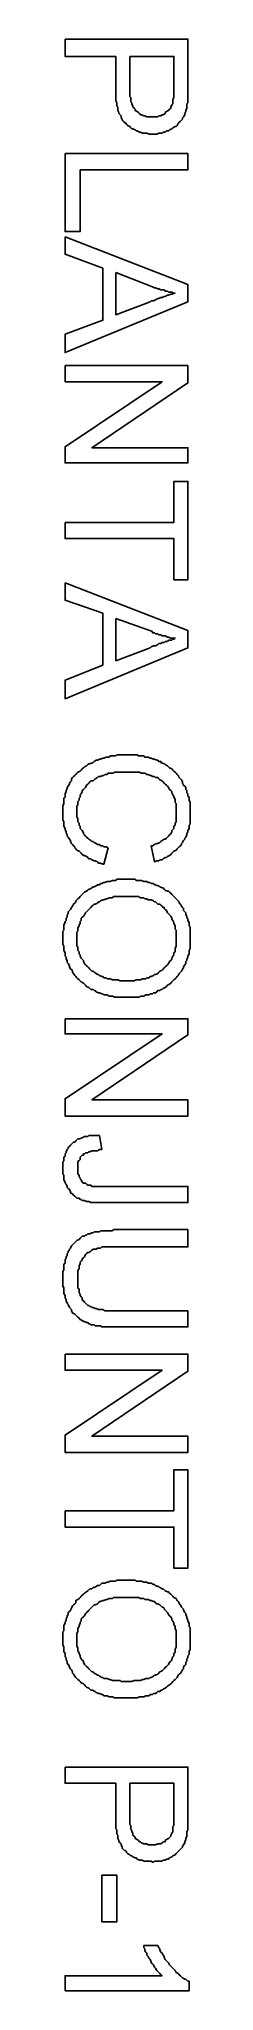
# Model space of a CAD drawing. Extents: x 179.6 to 184.6, y 110.3 to 186.7.
import ezdxf

# ---------------------------------------------------------------- set-up
doc = ezdxf.new("R2010")
doc.units = 0
doc.header["$MEASUREMENT"] = 0
doc.layers.add('C00-00-00-BLACK', color=7, linetype='Continuous')

msp = doc.modelspace()

# ---------------------------------------------------------------- linework, layer by layer
at = {"layer": 'C00-00-00-BLACK'}
for points in [[(179.691, 186.732), (184.517, 186.732), (184.517, 184.869), (184.517, 184.785), (184.517, 184.743), (184.517, 184.658), (184.517, 184.573), (184.517, 184.489), (184.517, 184.446), (184.517, 184.362), (184.517, 184.319), (184.517, 184.234), (184.475, 184.193), (184.475, 184.15), (184.475, 184.15), (184.475, 184.066), (184.475, 184.023), (184.433, 183.938), (184.433, 183.896), (184.39, 183.811), (184.39, 183.77), (184.347, 183.684), (184.306, 183.642), (184.306, 183.6), (184.263, 183.557), (184.22, 183.515), (184.178, 183.472), (184.136, 183.431), (184.094, 183.345), (184.051, 183.304), (184.01, 183.304), (183.924, 183.261), (183.881, 183.218), (183.797, 183.176), (183.797, 183.176), (183.755, 183.134), (183.671, 183.134), (183.628, 183.092), (183.544, 183.092), (183.501, 183.049), (183.417, 183.049), (183.374, 183.049), (183.289, 183.008), (183.205, 183.008), (183.162, 183.008), (183.119, 183.008), (183.078, 183.008), (182.993, 183.008), (182.908, 183.049), (182.866, 183.049), (182.782, 183.049), (182.739, 183.049), (182.655, 183.092), (182.612, 183.092), (182.527, 183.134), (182.485, 183.134), (182.443, 183.176), (182.359, 183.218), (182.316, 183.218), (182.273, 183.261), (182.231, 183.304), (182.146, 183.345), (182.104, 183.388), (182.104, 183.431), (182.061, 183.431), (182.02, 183.472), (181.977, 183.515), (181.934, 183.557), (181.934, 183.6), (181.893, 183.642), (181.893, 183.727), (181.85, 183.77), (181.807, 183.811), (181.807, 183.854), (181.765, 183.938), (181.765, 183.981), (181.765, 184.066), (181.723, 184.107), (181.723, 184.193), (181.723, 184.234), (181.681, 184.319), (181.681, 184.404), (181.681, 184.489), (181.681, 184.53), (181.681, 184.616), (181.681, 184.7), (181.681, 184.785), (181.681, 184.828), (181.681, 186.054), (179.691, 186.054), (179.691, 186.732)], [(182.231, 186.054), (182.231, 184.828), (182.231, 184.743), (182.231, 184.658), (182.231, 184.573), (182.231, 184.489), (182.273, 184.446), (182.273, 184.362), (182.273, 184.277), (182.316, 184.234), (182.316, 184.193), (182.359, 184.107), (182.359, 184.066), (182.4, 184.023), (182.443, 183.981), (182.443, 183.938), (182.443, 183.938), (182.527, 183.896), (182.57, 183.854), (182.612, 183.811), (182.655, 183.77), (182.696, 183.77), (182.782, 183.727), (182.823, 183.727), (182.908, 183.684), (182.951, 183.684), (183.035, 183.684), (183.119, 183.684), (183.119, 183.684), (183.205, 183.684), (183.247, 183.684), (183.332, 183.684), (183.374, 183.727), (183.458, 183.727), (183.501, 183.77), (183.544, 183.77), (183.628, 183.811), (183.628, 183.854), (183.671, 183.896), (183.755, 183.938), (183.797, 183.981), (183.84, 184.023), (183.84, 184.066), (183.881, 184.15), (183.924, 184.193), (183.924, 184.234), (183.924, 184.277), (183.924, 184.319), (183.924, 184.362), (183.967, 184.446), (183.967, 184.489), (183.967, 184.573), (183.967, 184.658), (183.967, 184.743), (183.967, 184.828), (183.967, 186.054), (182.231, 186.054)], [(179.691, 182.246), (184.517, 182.246), (184.517, 181.61), (180.283, 181.61), (180.283, 179.197), (179.691, 179.197), (179.691, 182.246)], [(179.691, 178.985), (184.517, 177.122), (184.517, 176.445), (179.691, 174.456), (179.691, 175.175), (181.172, 175.726), (181.172, 177.757), (179.691, 178.308), (179.691, 178.985)], [(181.681, 177.588), (181.681, 175.937), (183.035, 176.445), (183.078, 176.488), (183.162, 176.488), (183.247, 176.529), (183.332, 176.572), (183.374, 176.572), (183.458, 176.615), (183.501, 176.615), (183.585, 176.658), (183.628, 176.658), (183.713, 176.699), (183.755, 176.699), (183.84, 176.742), (183.881, 176.742), (183.924, 176.742), (183.967, 176.784), (184.01, 176.784), (183.967, 176.784), (183.881, 176.826), (183.84, 176.826), (183.755, 176.826), (183.713, 176.868), (183.628, 176.868), (183.585, 176.911), (183.501, 176.911), (183.458, 176.911), (183.374, 176.954), (183.332, 176.954), (183.247, 176.995), (183.205, 176.995), (183.119, 177.038), (183.119, 177.038), (181.681, 177.588)], [(179.691, 173.947), (184.517, 173.947), (184.517, 173.27), (180.749, 170.731), (184.517, 170.731), (184.517, 170.138), (179.691, 170.138), (179.691, 170.772), (183.501, 173.313), (179.691, 173.313), (179.691, 173.947)], [(179.691, 167.809), (183.967, 167.809), (183.967, 169.417), (184.517, 169.417), (184.517, 165.566), (183.967, 165.566), (183.967, 167.174), (179.691, 167.174), (179.691, 167.809)], [(179.691, 165.439), (184.517, 163.576), (184.517, 162.899), (179.691, 160.909), (179.691, 161.629), (181.172, 162.221), (181.172, 164.254), (179.691, 164.761), (179.691, 165.439)], [(181.681, 164.042), (181.681, 162.391), (183.035, 162.899), (183.078, 162.941), (183.162, 162.983), (183.247, 162.983), (183.332, 163.026), (183.374, 163.067), (183.458, 163.067), (183.501, 163.11), (183.585, 163.11), (183.628, 163.153), (183.713, 163.153), (183.755, 163.196), (183.84, 163.196), (183.881, 163.196), (183.924, 163.237), (183.967, 163.237), (184.01, 163.28), (183.967, 163.28), (183.881, 163.28), (183.84, 163.28), (183.755, 163.322), (183.713, 163.322), (183.628, 163.364), (183.585, 163.364), (183.501, 163.364), (183.458, 163.406), (183.374, 163.406), (183.332, 163.449), (183.247, 163.449), (183.205, 163.492), (183.119, 163.492), (183.119, 163.533), (181.681, 164.042)], [(181.384, 155.067), (181.215, 154.433), (181.172, 154.433), (181.088, 154.474), (181.003, 154.474), (180.961, 154.517), (180.876, 154.559), (180.835, 154.559), (180.749, 154.601), (180.706, 154.643), (180.622, 154.643), (180.58, 154.686), (180.538, 154.729), (180.453, 154.77), (180.41, 154.77), (180.369, 154.813), (180.326, 154.856), (180.283, 154.897), (180.242, 154.94), (180.157, 154.982), (180.114, 155.025), (180.072, 155.067), (180.072, 155.109), (180.03, 155.152), (179.987, 155.195), (179.944, 155.236), (179.903, 155.321), (179.903, 155.363), (179.86, 155.406), (179.818, 155.491), (179.776, 155.532), (179.776, 155.575), (179.733, 155.659), (179.733, 155.702), (179.691, 155.787), (179.691, 155.829), (179.648, 155.914), (179.648, 155.955), (179.648, 156.041), (179.648, 156.083), (179.607, 156.168), (179.607, 156.253), (179.607, 156.294), (179.607, 156.38), (179.607, 156.421), (179.607, 156.507), (179.607, 156.591), (179.607, 156.676), (179.607, 156.717), (179.648, 156.803), (179.648, 156.887), (179.648, 156.93), (179.648, 157.014), (179.691, 157.056), (179.691, 157.142), (179.691, 157.183), (179.733, 157.269), (179.733, 157.311), (179.776, 157.395), (179.776, 157.438), (179.818, 157.479), (179.86, 157.565), (179.86, 157.608), (179.903, 157.649), (179.944, 157.692), (179.944, 157.692), (179.944, 157.776), (179.987, 157.818), (180.03, 157.861), (180.072, 157.904), (180.114, 157.945), (180.157, 157.988), (180.199, 158.031), (180.283, 158.072), (180.326, 158.115), (180.369, 158.157), (180.41, 158.2), (180.453, 158.242), (180.538, 158.284), (180.58, 158.327), (180.665, 158.37), (180.706, 158.37), (180.792, 158.411), (180.835, 158.454), (180.835, 158.454), (180.919, 158.496), (180.961, 158.496), (181.045, 158.538), (181.088, 158.538), (181.172, 158.581), (181.215, 158.581), (181.3, 158.623), (181.342, 158.623), (181.427, 158.623), (181.468, 158.666), (181.554, 158.666), (181.597, 158.666), (181.681, 158.666), (181.723, 158.707), (181.807, 158.707), (181.893, 158.707), (181.934, 158.707), (182.02, 158.707), (182.061, 158.707), (182.146, 158.707), (182.231, 158.707), (182.316, 158.707), (182.359, 158.707), (182.443, 158.707), (182.527, 158.707), (182.57, 158.666), (182.655, 158.666), (182.696, 158.666), (182.782, 158.666), (182.823, 158.623), (182.908, 158.623), (182.951, 158.623), (183.035, 158.581), (183.078, 158.581), (183.162, 158.538), (183.205, 158.538), (183.289, 158.496), (183.332, 158.496), (183.374, 158.454), (183.458, 158.454), (183.458, 158.411), (183.544, 158.37), (183.585, 158.37), (183.628, 158.327), (183.713, 158.284), (183.755, 158.242), (183.797, 158.2), (183.881, 158.157), (183.924, 158.115), (183.967, 158.072), (184.01, 158.031), (184.051, 157.988), (184.094, 157.945), (184.136, 157.904), (184.178, 157.818), (184.22, 157.776), (184.263, 157.734), (184.306, 157.649), (184.306, 157.608), (184.306, 157.608), (184.347, 157.522), (184.39, 157.479), (184.433, 157.438), (184.433, 157.353), (184.475, 157.311), (184.475, 157.226), (184.517, 157.183), (184.517, 157.099), (184.559, 157.056), (184.559, 156.972), (184.559, 156.93), (184.602, 156.846), (184.602, 156.803), (184.602, 156.717), (184.602, 156.676), (184.602, 156.591), (184.602, 156.507), (184.602, 156.464), (184.602, 156.421), (184.602, 156.337), (184.602, 156.294), (184.602, 156.21), (184.602, 156.125), (184.602, 156.083), (184.602, 155.998), (184.559, 155.955), (184.559, 155.871), (184.559, 155.829), (184.517, 155.744), (184.517, 155.702), (184.475, 155.618), (184.475, 155.575), (184.433, 155.491), (184.39, 155.448), (184.39, 155.406), (184.347, 155.363), (184.306, 155.279), (184.263, 155.236), (184.263, 155.195), (184.22, 155.152), (184.178, 155.109), (184.136, 155.067), (184.094, 155.025), (184.051, 154.982), (183.967, 154.94), (183.924, 154.897), (183.881, 154.856), (183.84, 154.813), (183.797, 154.77), (183.713, 154.729), (183.671, 154.686), (183.628, 154.686), (183.544, 154.643), (183.501, 154.601), (183.417, 154.601), (183.374, 154.559), (183.289, 154.559), (183.205, 154.517), (183.205, 154.517), (183.078, 155.152), (183.119, 155.152), (183.205, 155.195), (183.289, 155.236), (183.332, 155.236), (183.417, 155.279), (183.458, 155.321), (183.501, 155.363), (183.585, 155.406), (183.628, 155.406), (183.671, 155.448), (183.713, 155.491), (183.755, 155.532), (183.797, 155.575), (183.84, 155.618), (183.84, 155.618), (183.881, 155.702), (183.881, 155.744), (183.924, 155.787), (183.967, 155.829), (183.967, 155.914), (184.01, 155.955), (184.01, 156.041), (184.051, 156.083), (184.051, 156.168), (184.051, 156.21), (184.051, 156.294), (184.051, 156.38), (184.051, 156.421), (184.051, 156.507), (184.051, 156.591), (184.051, 156.676), (184.051, 156.717), (184.051, 156.803), (184.01, 156.846), (184.01, 156.93), (184.01, 156.972), (183.967, 157.056), (183.967, 157.099), (183.924, 157.142), (183.881, 157.226), (183.881, 157.269), (183.84, 157.311), (183.797, 157.353), (183.755, 157.438), (183.713, 157.479), (183.671, 157.522), (183.628, 157.565), (183.585, 157.608), (183.544, 157.649), (183.501, 157.692), (183.417, 157.734), (183.374, 157.776), (183.332, 157.818), (183.247, 157.818), (183.205, 157.861), (183.119, 157.861), (183.078, 157.904), (183.035, 157.904), (182.951, 157.945), (182.908, 157.945), (182.823, 157.988), (182.782, 157.988), (182.696, 157.988), (182.612, 158.031), (182.57, 158.031), (182.485, 158.031), (182.443, 158.031), (182.359, 158.031), (182.316, 158.031), (182.231, 158.031), (182.146, 158.031), (182.146, 158.031), (182.061, 158.031), (182.02, 158.031), (181.934, 158.031), (181.85, 158.031), (181.807, 158.031), (181.723, 158.031), (181.638, 158.031), (181.597, 157.988), (181.511, 157.988), (181.468, 157.988), (181.384, 157.988), (181.342, 157.945), (181.258, 157.945), (181.215, 157.904), (181.172, 157.904), (181.088, 157.861), (181.088, 157.861), (181.003, 157.861), (180.961, 157.818), (180.876, 157.776), (180.835, 157.734), (180.792, 157.692), (180.706, 157.692), (180.665, 157.649), (180.622, 157.608), (180.58, 157.565), (180.538, 157.522), (180.496, 157.438), (180.453, 157.395), (180.41, 157.353), (180.369, 157.311), (180.369, 157.269), (180.326, 157.183), (180.283, 157.142), (180.283, 157.056), (180.242, 157.014), (180.242, 156.93), (180.199, 156.887), (180.199, 156.803), (180.199, 156.76), (180.157, 156.676), (180.157, 156.633), (180.157, 156.549), (180.157, 156.507), (180.157, 156.507), (180.157, 156.421), (180.157, 156.337), (180.157, 156.294), (180.199, 156.21), (180.199, 156.168), (180.199, 156.083), (180.242, 156.041), (180.242, 155.955), (180.283, 155.914), (180.283, 155.829), (180.326, 155.787), (180.369, 155.744), (180.41, 155.659), (180.41, 155.618), (180.453, 155.575), (180.496, 155.532), (180.538, 155.491), (180.58, 155.448), (180.622, 155.406), (180.706, 155.363), (180.749, 155.321), (180.792, 155.321), (180.835, 155.279), (180.919, 155.236), (180.961, 155.195), (181.045, 155.195), (181.088, 155.152), (181.172, 155.152), (181.215, 155.109), (181.3, 155.109), (181.384, 155.067), (181.384, 155.067), (181.384, 155.067)], [(182.061, 153.839), (182.146, 153.839), (182.189, 153.839), (182.273, 153.839), (182.359, 153.839), (182.443, 153.839), (182.485, 153.797), (182.57, 153.797), (182.655, 153.797), (182.696, 153.797), (182.782, 153.755), (182.823, 153.755), (182.908, 153.755), (182.951, 153.712), (183.035, 153.712), (183.078, 153.671), (183.162, 153.671), (183.205, 153.628), (183.247, 153.628), (183.332, 153.585), (183.374, 153.585), (183.417, 153.542), (183.501, 153.501), (183.544, 153.501), (183.585, 153.458), (183.628, 153.416), (183.713, 153.374), (183.755, 153.374), (183.797, 153.332), (183.84, 153.289), (183.881, 153.246), (183.924, 153.205), (183.924, 153.205), (183.967, 153.162), (184.051, 153.078), (184.094, 153.035), (184.136, 152.993), (184.178, 152.95), (184.178, 152.908), (184.22, 152.866), (184.263, 152.78), (184.306, 152.739), (184.347, 152.696), (184.347, 152.612), (184.39, 152.569), (184.433, 152.527), (184.433, 152.443), (184.475, 152.4), (184.475, 152.357), (184.517, 152.273), (184.517, 152.231), (184.559, 152.146), (184.559, 152.104), (184.559, 152.02), (184.602, 151.977), (184.602, 151.892), (184.602, 151.85), (184.602, 151.765), (184.602, 151.681), (184.602, 151.638), (184.602, 151.554), (184.602, 151.511), (184.602, 151.468), (184.602, 151.384), (184.602, 151.299), (184.602, 151.258), (184.602, 151.172), (184.602, 151.129), (184.559, 151.045), (184.559, 150.961), (184.559, 150.919), (184.517, 150.833), (184.517, 150.792), (184.475, 150.706), (184.475, 150.664), (184.433, 150.622), (184.433, 150.537), (184.39, 150.496), (184.347, 150.41), (184.347, 150.367), (184.306, 150.326), (184.306, 150.326), (184.263, 150.241), (184.22, 150.199), (184.178, 150.157), (184.136, 150.071), (184.094, 150.03), (184.051, 149.987), (184.01, 149.944), (183.967, 149.903), (183.924, 149.86), (183.881, 149.818), (183.84, 149.775), (183.797, 149.733), (183.713, 149.691), (183.671, 149.648), (183.628, 149.605), (183.544, 149.564), (183.501, 149.521), (183.458, 149.521), (183.417, 149.479), (183.332, 149.479), (183.289, 149.437), (183.247, 149.394), (183.162, 149.394), (183.119, 149.352), (183.035, 149.352), (182.993, 149.309), (182.908, 149.309), (182.866, 149.309), (182.782, 149.268), (182.739, 149.268), (182.655, 149.268), (182.612, 149.225), (182.527, 149.225), (182.485, 149.225), (182.4, 149.225), (182.316, 149.225), (182.273, 149.225), (182.189, 149.225), (182.104, 149.225), (182.104, 149.225), (182.02, 149.225), (181.977, 149.225), (181.893, 149.225), (181.807, 149.225), (181.765, 149.225), (181.681, 149.225), (181.638, 149.225), (181.554, 149.268), (181.468, 149.268), (181.427, 149.268), (181.342, 149.309), (181.3, 149.309), (181.215, 149.309), (181.172, 149.352), (181.131, 149.352), (181.045, 149.394), (181.003, 149.394), (180.919, 149.437), (180.876, 149.479), (180.835, 149.479), (180.792, 149.521), (180.706, 149.521), (180.665, 149.564), (180.622, 149.605), (180.538, 149.648), (180.496, 149.691), (180.453, 149.733), (180.41, 149.775), (180.326, 149.818), (180.283, 149.86), (180.242, 149.903), (180.199, 149.944), (180.157, 149.987), (180.114, 150.03), (180.072, 150.071), (180.03, 150.157), (179.987, 150.199), (179.987, 150.241), (179.944, 150.326), (179.903, 150.326), (179.86, 150.41), (179.86, 150.453), (179.818, 150.537), (179.776, 150.58), (179.776, 150.664), (179.733, 150.706), (179.733, 150.792), (179.691, 150.833), (179.691, 150.876), (179.691, 150.961), (179.648, 151.045), (179.648, 151.088), (179.648, 151.172), (179.648, 151.215), (179.607, 151.299), (179.607, 151.342), (179.607, 151.426), (179.607, 151.468), (179.607, 151.511), (179.607, 151.595), (179.607, 151.681), (179.607, 151.722), (179.607, 151.807), (179.648, 151.85), (179.648, 151.934), (179.648, 151.977), (179.648, 152.061), (179.691, 152.146), (179.691, 152.188), (179.733, 152.231), (179.733, 152.316), (179.776, 152.357), (179.776, 152.443), (179.818, 152.484), (179.818, 152.569), (179.86, 152.612), (179.903, 152.654), (179.944, 152.739), (179.944, 152.739), (179.987, 152.78), (180.03, 152.866), (180.072, 152.908), (180.114, 152.95), (180.114, 152.993), (180.199, 153.078), (180.242, 153.119), (180.283, 153.162), (180.326, 153.205), (180.369, 153.246), (180.41, 153.289), (180.453, 153.332), (180.538, 153.374), (180.58, 153.416), (180.622, 153.458), (180.665, 153.458), (180.749, 153.501), (180.792, 153.542), (180.835, 153.542), (180.919, 153.585), (180.961, 153.628), (181.045, 153.628), (181.088, 153.671), (181.131, 153.671), (181.215, 153.712), (181.258, 153.712), (181.342, 153.755), (181.384, 153.755), (181.468, 153.755), (181.554, 153.797), (181.597, 153.797), (181.681, 153.797), (181.723, 153.839), (181.807, 153.839), (181.85, 153.839), (181.934, 153.839), (181.977, 153.839), (182.061, 153.839), (182.061, 153.839)], [(182.061, 153.162), (181.977, 153.162), (181.893, 153.162), (181.807, 153.162), (181.765, 153.162), (181.681, 153.162), (181.597, 153.162), (181.554, 153.119), (181.468, 153.119), (181.427, 153.119), (181.342, 153.078), (181.3, 153.078), (181.215, 153.035), (181.172, 153.035), (181.088, 152.993), (181.045, 152.95), (181.003, 152.95), (180.961, 152.908), (180.876, 152.866), (180.835, 152.866), (180.792, 152.823), (180.749, 152.78), (180.706, 152.739), (180.665, 152.696), (180.622, 152.654), (180.58, 152.612), (180.538, 152.569), (180.496, 152.527), (180.453, 152.443), (180.41, 152.4), (180.369, 152.357), (180.326, 152.316), (180.326, 152.231), (180.283, 152.188), (180.283, 152.104), (180.242, 152.061), (180.242, 152.02), (180.199, 151.934), (180.199, 151.892), (180.199, 151.807), (180.157, 151.765), (180.157, 151.681), (180.157, 151.595), (180.157, 151.554), (180.157, 151.511), (180.157, 151.468), (180.157, 151.384), (180.157, 151.299), (180.157, 151.258), (180.199, 151.172), (180.199, 151.129), (180.199, 151.045), (180.242, 151.003), (180.242, 150.919), (180.283, 150.876), (180.283, 150.833), (180.326, 150.749), (180.369, 150.706), (180.41, 150.664), (180.41, 150.622), (180.453, 150.537), (180.496, 150.496), (180.538, 150.453), (180.58, 150.41), (180.622, 150.367), (180.665, 150.326), (180.706, 150.283), (180.749, 150.241), (180.792, 150.241), (180.835, 150.199), (180.919, 150.157), (180.961, 150.114), (181.003, 150.114), (181.045, 150.071), (181.131, 150.03), (181.172, 150.03), (181.215, 149.987), (181.3, 149.987), (181.342, 149.944), (181.427, 149.944), (181.468, 149.944), (181.554, 149.903), (181.638, 149.903), (181.681, 149.903), (181.765, 149.903), (181.85, 149.86), (181.893, 149.86), (181.977, 149.86), (182.061, 149.86), (182.104, 149.86), (182.189, 149.86), (182.273, 149.86), (182.316, 149.86), (182.4, 149.86), (182.485, 149.903), (182.527, 149.903), (182.612, 149.903), (182.655, 149.903), (182.739, 149.944), (182.782, 149.944), (182.866, 149.944), (182.908, 149.987), (182.993, 149.987), (183.035, 150.03), (183.078, 150.03), (183.162, 150.071), (183.205, 150.114), (183.247, 150.114), (183.332, 150.157), (183.374, 150.199), (183.417, 150.241), (183.501, 150.283), (183.544, 150.326), (183.585, 150.367), (183.628, 150.41), (183.671, 150.453), (183.713, 150.496), (183.755, 150.537), (183.797, 150.622), (183.84, 150.664), (183.881, 150.706), (183.881, 150.749), (183.924, 150.833), (183.967, 150.876), (183.967, 150.961), (184.01, 151.003), (184.01, 151.088), (184.01, 151.129), (184.051, 151.215), (184.051, 151.258), (184.051, 151.342), (184.051, 151.384), (184.051, 151.468), (184.051, 151.511), (184.051, 151.595), (184.051, 151.638), (184.051, 151.722), (184.051, 151.765), (184.051, 151.85), (184.01, 151.892), (184.01, 151.977), (184.01, 152.02), (183.967, 152.104), (183.967, 152.146), (183.924, 152.231), (183.881, 152.273), (183.881, 152.316), (183.84, 152.4), (183.797, 152.443), (183.755, 152.484), (183.713, 152.527), (183.671, 152.612), (183.628, 152.654), (183.585, 152.696), (183.585, 152.739), (183.544, 152.739), (183.501, 152.78), (183.458, 152.823), (183.417, 152.866), (183.332, 152.866), (183.289, 152.908), (183.247, 152.95), (183.205, 152.95), (183.162, 152.993), (183.078, 153.035), (183.035, 153.035), (182.951, 153.035), (182.908, 153.078), (182.823, 153.078), (182.782, 153.119), (182.696, 153.119), (182.655, 153.119), (182.57, 153.162), (182.485, 153.162), (182.443, 153.162), (182.359, 153.162), (182.273, 153.162), (182.189, 153.162), (182.104, 153.162), (182.061, 153.162), (182.061, 153.162)], [(179.691, 148.379), (184.517, 148.379), (184.517, 147.744), (180.749, 145.204), (184.517, 145.204), (184.517, 144.569), (179.691, 144.569), (179.691, 145.245), (183.501, 147.786), (179.691, 147.786), (179.691, 148.379)], [(181.045, 143.807), (181.131, 143.255), (181.045, 143.255), (180.961, 143.214), (180.876, 143.214), (180.835, 143.214), (180.749, 143.214), (180.665, 143.171), (180.622, 143.171), (180.58, 143.129), (180.496, 143.129), (180.453, 143.087), (180.41, 143.087), (180.41, 143.044), (180.369, 143.044), (180.326, 143.002), (180.283, 142.959), (180.283, 142.875), (180.242, 142.832), (180.199, 142.791), (180.199, 142.706), (180.199, 142.663), (180.199, 142.579), (180.199, 142.536), (180.199, 142.452), (180.199, 142.367), (180.199, 142.325), (180.242, 142.24), (180.242, 142.197), (180.283, 142.156), (180.283, 142.113), (180.326, 142.07), (180.369, 141.986), (180.41, 141.943), (180.496, 141.943), (180.538, 141.901), (180.58, 141.859), (180.622, 141.859), (180.706, 141.859), (180.749, 141.817), (180.792, 141.817), (180.876, 141.817), (180.919, 141.817), (181.003, 141.817), (181.088, 141.817), (181.172, 141.817), (181.215, 141.817), (184.517, 141.817), (184.517, 141.181), (181.215, 141.181), (181.172, 141.181), (181.088, 141.181), (181.003, 141.181), (180.919, 141.181), (180.835, 141.181), (180.792, 141.181), (180.706, 141.181), (180.622, 141.224), (180.58, 141.224), (180.538, 141.224), (180.453, 141.267), (180.41, 141.267), (180.369, 141.267), (180.326, 141.308), (180.283, 141.308), (180.242, 141.351), (180.157, 141.351), (180.114, 141.394), (180.072, 141.436), (180.03, 141.478), (179.987, 141.52), (179.903, 141.563), (179.903, 141.604), (179.86, 141.69), (179.818, 141.733), (179.776, 141.774), (179.776, 141.817), (179.733, 141.901), (179.691, 141.943), (179.691, 141.986), (179.648, 142.07), (179.648, 142.113), (179.648, 142.197), (179.648, 142.24), (179.607, 142.325), (179.607, 142.409), (179.607, 142.452), (179.607, 142.536), (179.607, 142.579), (179.607, 142.663), (179.607, 142.748), (179.648, 142.832), (179.648, 142.875), (179.648, 142.959), (179.691, 143.002), (179.691, 143.087), (179.733, 143.129), (179.733, 143.171), (179.776, 143.255), (179.818, 143.298), (179.818, 143.341), (179.86, 143.383), (179.903, 143.425), (179.944, 143.468), (179.987, 143.51), (180.03, 143.553), (180.072, 143.553), (180.114, 143.594), (180.157, 143.637), (180.199, 143.68), (180.283, 143.68), (180.326, 143.721), (180.369, 143.721), (180.453, 143.764), (180.496, 143.764), (180.58, 143.764), (180.622, 143.807), (180.706, 143.807), (180.792, 143.807), (180.835, 143.807), (180.919, 143.807), (181.003, 143.807), (181.045, 143.807), (181.045, 143.807)], [(184.517, 136.948), (184.517, 136.313), (181.723, 136.313), (181.638, 136.313), (181.597, 136.313), (181.511, 136.313), (181.427, 136.313), (181.342, 136.313), (181.258, 136.313), (181.215, 136.313), (181.131, 136.313), (181.088, 136.356), (181.003, 136.356), (180.961, 136.356), (180.876, 136.356), (180.835, 136.398), (180.749, 136.398), (180.706, 136.398), (180.665, 136.441), (180.622, 136.441), (180.58, 136.482), (180.538, 136.482), (180.453, 136.525), (180.41, 136.525), (180.369, 136.568), (180.283, 136.609), (180.242, 136.652), (180.199, 136.694), (180.157, 136.737), (180.114, 136.779), (180.072, 136.821), (179.987, 136.864), (179.944, 136.948), (179.944, 136.991), (179.903, 137.033), (179.86, 137.075), (179.86, 137.118), (179.818, 137.16), (179.818, 137.203), (179.776, 137.244), (179.733, 137.33), (179.733, 137.371), (179.691, 137.457), (179.691, 137.499), (179.691, 137.541), (179.648, 137.626), (179.648, 137.71), (179.648, 137.753), (179.648, 137.837), (179.607, 137.922), (179.607, 137.964), (179.607, 138.049), (179.607, 138.133), (179.607, 138.176), (179.607, 138.261), (179.607, 138.345), (179.607, 138.429), (179.607, 138.472), (179.648, 138.558), (179.648, 138.642), (179.648, 138.684), (179.648, 138.768), (179.691, 138.811), (179.691, 138.895), (179.691, 138.938), (179.733, 139.022), (179.733, 139.065), (179.776, 139.107), (179.776, 139.192), (179.818, 139.234), (179.818, 139.277), (179.86, 139.32), (179.86, 139.361), (179.903, 139.404), (179.944, 139.488), (179.987, 139.531), (180.03, 139.573), (180.072, 139.616), (180.114, 139.657), (180.157, 139.7), (180.242, 139.743), (180.283, 139.784), (180.326, 139.827), (180.369, 139.869), (180.453, 139.869), (180.496, 139.912), (180.538, 139.912), (180.58, 139.954), (180.622, 139.954), (180.665, 139.954), (180.749, 139.996), (180.792, 139.996), (180.835, 140.039), (180.919, 140.039), (180.961, 140.039), (181.045, 140.039), (181.088, 140.08), (181.172, 140.08), (181.258, 140.08), (181.3, 140.08), (181.384, 140.08), (181.468, 140.08), (181.554, 140.08), (181.597, 140.123), (181.681, 140.123), (181.723, 140.123), (184.517, 140.123), (184.517, 139.446), (181.723, 139.446), (181.638, 139.446), (181.554, 139.446), (181.468, 139.446), (181.427, 139.446), (181.342, 139.446), (181.258, 139.446), (181.215, 139.446), (181.131, 139.446), (181.088, 139.404), (181.003, 139.404), (180.961, 139.404), (180.919, 139.361), (180.876, 139.361), (180.835, 139.361), (180.792, 139.361), (180.749, 139.32), (180.706, 139.277), (180.622, 139.234), (180.58, 139.234), (180.538, 139.192), (180.496, 139.15), (180.453, 139.065), (180.41, 139.022), (180.369, 138.981), (180.369, 138.938), (180.326, 138.895), (180.283, 138.854), (180.283, 138.768), (180.242, 138.726), (180.242, 138.642), (180.242, 138.599), (180.199, 138.515), (180.199, 138.472), (180.199, 138.388), (180.199, 138.303), (180.199, 138.261), (180.199, 138.176), (180.199, 138.092), (180.199, 138.006), (180.199, 137.922), (180.199, 137.837), (180.242, 137.796), (180.242, 137.71), (180.242, 137.667), (180.283, 137.583), (180.283, 137.541), (180.326, 137.499), (180.369, 137.457), (180.369, 137.371), (180.41, 137.33), (180.453, 137.287), (180.496, 137.244), (180.496, 137.244), (180.538, 137.203), (180.58, 137.16), (180.622, 137.16), (180.665, 137.118), (180.706, 137.118), (180.749, 137.075), (180.792, 137.075), (180.876, 137.033), (180.919, 137.033), (181.003, 136.991), (181.045, 136.991), (181.131, 136.991), (181.172, 136.991), (181.258, 136.948), (181.342, 136.948), (181.427, 136.948), (181.511, 136.948), (181.597, 136.948), (181.681, 136.948), (181.723, 136.948), (184.517, 136.948)], [(179.691, 135.254), (184.517, 135.254), (184.517, 134.578), (180.749, 132.038), (184.517, 132.038), (184.517, 131.403), (179.691, 131.403), (179.691, 132.079), (183.501, 134.621), (179.691, 134.621), (179.691, 135.254)], [(179.691, 129.117), (183.967, 129.117), (183.967, 130.725), (184.517, 130.725), (184.517, 126.873), (183.967, 126.873), (183.967, 128.481), (179.691, 128.481), (179.691, 129.117)], [(182.061, 126.407), (182.146, 126.407), (182.189, 126.407), (182.273, 126.407), (182.359, 126.407), (182.443, 126.407), (182.485, 126.365), (182.57, 126.365), (182.655, 126.365), (182.696, 126.365), (182.782, 126.322), (182.823, 126.322), (182.908, 126.322), (182.951, 126.281), (183.035, 126.281), (183.078, 126.281), (183.162, 126.238), (183.205, 126.238), (183.247, 126.195), (183.332, 126.154), (183.374, 126.154), (183.417, 126.111), (183.501, 126.068), (183.544, 126.068), (183.585, 126.026), (183.628, 125.984), (183.713, 125.942), (183.755, 125.942), (183.797, 125.899), (183.84, 125.858), (183.881, 125.815), (183.924, 125.772), (183.924, 125.772), (183.967, 125.729), (184.051, 125.688), (184.094, 125.603), (184.136, 125.561), (184.178, 125.519), (184.178, 125.476), (184.22, 125.433), (184.263, 125.349), (184.306, 125.306), (184.347, 125.264), (184.347, 125.222), (184.39, 125.137), (184.433, 125.096), (184.433, 125.053), (184.475, 124.967), (184.475, 124.926), (184.517, 124.841), (184.517, 124.799), (184.559, 124.714), (184.559, 124.671), (184.559, 124.587), (184.602, 124.544), (184.602, 124.46), (184.602, 124.418), (184.602, 124.333), (184.602, 124.248), (184.602, 124.205), (184.602, 124.121), (184.602, 124.079), (184.602, 124.037), (184.602, 123.952), (184.602, 123.868), (184.602, 123.825), (184.602, 123.741), (184.602, 123.698), (184.559, 123.613), (184.559, 123.571), (184.559, 123.486), (184.517, 123.445), (184.517, 123.359), (184.475, 123.317), (184.475, 123.232), (184.433, 123.19), (184.433, 123.106), (184.39, 123.063), (184.347, 123.02), (184.347, 122.936), (184.306, 122.893), (184.306, 122.893), (184.263, 122.809), (184.22, 122.767), (184.178, 122.724), (184.136, 122.683), (184.094, 122.597), (184.051, 122.554), (184.01, 122.513), (183.967, 122.47), (183.924, 122.428), (183.881, 122.386), (183.84, 122.344), (183.797, 122.301), (183.713, 122.258), (183.671, 122.217), (183.628, 122.174), (183.544, 122.131), (183.501, 122.089), (183.458, 122.089), (183.417, 122.047), (183.332, 122.047), (183.289, 122.005), (183.247, 121.962), (183.162, 121.962), (183.119, 121.921), (183.035, 121.921), (182.993, 121.878), (182.908, 121.878), (182.866, 121.878), (182.782, 121.835), (182.739, 121.835), (182.655, 121.835), (182.612, 121.835), (182.527, 121.792), (182.485, 121.792), (182.4, 121.792), (182.316, 121.792), (182.273, 121.792), (182.189, 121.792), (182.104, 121.792), (182.104, 121.792), (182.02, 121.792), (181.977, 121.792), (181.893, 121.792), (181.807, 121.792), (181.765, 121.792), (181.681, 121.792), (181.638, 121.792), (181.554, 121.835), (181.468, 121.835), (181.427, 121.835), (181.342, 121.878), (181.3, 121.878), (181.215, 121.878), (181.172, 121.921), (181.131, 121.921), (181.045, 121.962), (181.003, 121.962), (180.919, 122.005), (180.876, 122.047), (180.835, 122.047), (180.792, 122.089), (180.706, 122.089), (180.665, 122.131), (180.622, 122.174), (180.538, 122.217), (180.496, 122.258), (180.453, 122.301), (180.41, 122.344), (180.326, 122.386), (180.283, 122.428), (180.242, 122.47), (180.199, 122.513), (180.157, 122.554), (180.114, 122.597), (180.072, 122.64), (180.03, 122.724), (179.987, 122.767), (179.987, 122.809), (179.944, 122.893), (179.903, 122.936), (179.86, 122.979), (179.86, 123.02), (179.818, 123.106), (179.776, 123.147), (179.776, 123.232), (179.733, 123.275), (179.733, 123.359), (179.691, 123.402), (179.691, 123.486), (179.691, 123.529), (179.648, 123.613), (179.648, 123.656), (179.648, 123.741), (179.648, 123.782), (179.607, 123.868), (179.607, 123.909), (179.607, 123.994), (179.607, 124.079), (179.607, 124.079), (179.607, 124.164), (179.607, 124.248), (179.607, 124.291), (179.607, 124.375), (179.648, 124.418), (179.648, 124.503), (179.648, 124.587), (179.648, 124.63), (179.691, 124.714), (179.691, 124.757), (179.733, 124.841), (179.733, 124.883), (179.776, 124.967), (179.776, 125.01), (179.818, 125.053), (179.818, 125.137), (179.86, 125.18), (179.903, 125.222), (179.944, 125.306), (179.944, 125.306), (179.987, 125.392), (180.03, 125.433), (180.072, 125.476), (180.114, 125.519), (180.114, 125.603), (180.199, 125.645), (180.242, 125.688), (180.283, 125.729), (180.326, 125.772), (180.369, 125.815), (180.41, 125.858), (180.453, 125.899), (180.538, 125.942), (180.58, 125.984), (180.622, 126.026), (180.665, 126.068), (180.749, 126.068), (180.792, 126.111), (180.835, 126.111), (180.919, 126.154), (180.961, 126.195), (181.045, 126.195), (181.088, 126.238), (181.131, 126.281), (181.215, 126.281), (181.258, 126.281), (181.342, 126.322), (181.384, 126.322), (181.468, 126.365), (181.554, 126.365), (181.597, 126.365), (181.681, 126.365), (181.723, 126.407), (181.807, 126.407), (181.85, 126.407), (181.934, 126.407), (181.977, 126.407), (182.061, 126.407), (182.061, 126.407)], [(182.061, 125.729), (181.977, 125.729), (181.893, 125.729), (181.807, 125.729), (181.765, 125.729), (181.681, 125.729), (181.597, 125.729), (181.554, 125.688), (181.468, 125.688), (181.427, 125.688), (181.342, 125.645), (181.3, 125.645), (181.215, 125.603), (181.172, 125.603), (181.088, 125.561), (181.045, 125.561), (181.003, 125.519), (180.961, 125.476), (180.876, 125.433), (180.835, 125.433), (180.792, 125.392), (180.749, 125.349), (180.706, 125.306), (180.665, 125.264), (180.622, 125.222), (180.58, 125.18), (180.538, 125.137), (180.496, 125.096), (180.453, 125.01), (180.41, 124.967), (180.369, 124.926), (180.326, 124.883), (180.326, 124.799), (180.283, 124.757), (180.283, 124.714), (180.242, 124.63), (180.242, 124.587), (180.199, 124.503), (180.199, 124.46), (180.199, 124.375), (180.157, 124.333), (180.157, 124.248), (180.157, 124.205), (180.157, 124.121), (180.157, 124.079), (180.157, 124.037), (180.157, 123.952), (180.157, 123.909), (180.157, 123.825), (180.199, 123.741), (180.199, 123.698), (180.199, 123.613), (180.242, 123.571), (180.242, 123.529), (180.283, 123.445), (180.283, 123.402), (180.326, 123.317), (180.369, 123.275), (180.41, 123.232), (180.41, 123.19), (180.453, 123.106), (180.496, 123.063), (180.538, 123.02), (180.58, 122.979), (180.622, 122.936), (180.665, 122.893), (180.706, 122.851), (180.749, 122.809), (180.792, 122.809), (180.835, 122.767), (180.919, 122.724), (180.961, 122.683), (181.003, 122.683), (181.045, 122.64), (181.131, 122.597), (181.172, 122.597), (181.215, 122.554), (181.3, 122.554), (181.342, 122.554), (181.427, 122.513), (181.468, 122.513), (181.554, 122.47), (181.638, 122.47), (181.681, 122.47), (181.765, 122.47), (181.85, 122.47), (181.893, 122.428), (181.977, 122.428), (182.061, 122.428), (182.104, 122.428), (182.189, 122.428), (182.273, 122.428), (182.316, 122.428), (182.4, 122.47), (182.485, 122.47), (182.527, 122.47), (182.612, 122.47), (182.655, 122.47), (182.739, 122.513), (182.782, 122.513), (182.866, 122.554), (182.908, 122.554), (182.993, 122.554), (183.035, 122.597), (183.078, 122.597), (183.162, 122.64), (183.205, 122.683), (183.247, 122.683), (183.332, 122.724), (183.374, 122.767), (183.417, 122.809), (183.501, 122.851), (183.544, 122.893), (183.585, 122.936), (183.628, 122.979), (183.671, 123.02), (183.713, 123.063), (183.755, 123.106), (183.797, 123.19), (183.84, 123.232), (183.881, 123.275), (183.881, 123.317), (183.924, 123.402), (183.967, 123.445), (183.967, 123.529), (184.01, 123.571), (184.01, 123.656), (184.01, 123.698), (184.051, 123.782), (184.051, 123.825), (184.051, 123.909), (184.051, 123.952), (184.051, 124.037), (184.051, 124.079), (184.051, 124.164), (184.051, 124.205), (184.051, 124.291), (184.051, 124.375), (184.051, 124.418), (184.01, 124.503), (184.01, 124.544), (184.01, 124.587), (183.967, 124.671), (183.967, 124.714), (183.924, 124.799), (183.881, 124.841), (183.881, 124.883), (183.84, 124.967), (183.797, 125.01), (183.755, 125.053), (183.713, 125.137), (183.671, 125.18), (183.628, 125.222), (183.585, 125.264), (183.585, 125.306), (183.544, 125.349), (183.501, 125.349), (183.458, 125.392), (183.417, 125.433), (183.332, 125.476), (183.289, 125.476), (183.247, 125.519), (183.205, 125.561), (183.162, 125.561), (183.078, 125.603), (183.035, 125.603), (182.951, 125.645), (182.908, 125.645), (182.823, 125.645), (182.782, 125.688), (182.696, 125.688), (182.655, 125.688), (182.57, 125.729), (182.485, 125.729), (182.443, 125.729), (182.359, 125.729), (182.273, 125.729), (182.189, 125.729), (182.104, 125.729), (182.061, 125.729), (182.061, 125.729)], [(179.691, 119.083), (184.517, 119.083), (184.517, 117.263), (184.517, 117.179), (184.517, 117.095), (184.517, 117.009), (184.517, 116.925), (184.517, 116.84), (184.517, 116.797), (184.517, 116.713), (184.517, 116.67), (184.517, 116.629), (184.475, 116.543), (184.475, 116.501), (184.475, 116.501), (184.475, 116.459), (184.475, 116.374), (184.433, 116.29), (184.433, 116.247), (184.39, 116.163), (184.39, 116.12), (184.347, 116.036), (184.306, 115.994), (184.306, 115.951), (184.263, 115.908), (184.22, 115.867), (184.178, 115.824), (184.136, 115.781), (184.094, 115.739), (184.051, 115.697), (184.01, 115.655), (183.924, 115.612), (183.881, 115.571), (183.797, 115.528), (183.797, 115.528), (183.755, 115.485), (183.671, 115.485), (183.628, 115.442), (183.544, 115.442), (183.501, 115.401), (183.417, 115.401), (183.374, 115.401), (183.289, 115.401), (183.205, 115.401), (183.162, 115.358), (183.119, 115.358), (183.078, 115.401), (182.993, 115.401), (182.908, 115.401), (182.866, 115.401), (182.782, 115.401), (182.739, 115.442), (182.655, 115.442), (182.612, 115.442), (182.527, 115.485), (182.485, 115.528), (182.443, 115.528), (182.359, 115.571), (182.316, 115.612), (182.273, 115.612), (182.231, 115.655), (182.146, 115.697), (182.104, 115.739), (182.104, 115.781), (182.061, 115.824), (182.02, 115.824), (181.977, 115.867), (181.934, 115.908), (181.934, 115.951), (181.893, 116.036), (181.893, 116.078), (181.85, 116.12), (181.807, 116.163), (181.807, 116.204), (181.765, 116.29), (181.765, 116.333), (181.765, 116.417), (181.723, 116.459), (181.723, 116.543), (181.723, 116.629), (181.681, 116.67), (181.681, 116.756), (181.681, 116.84), (181.681, 116.925), (181.681, 117.009), (181.681, 117.095), (181.681, 117.179), (181.681, 117.179), (181.681, 118.449), (179.691, 118.449), (179.691, 119.083)], [(182.231, 118.449), (182.231, 117.179), (182.231, 117.095), (182.231, 117.009), (182.231, 116.925), (182.231, 116.84), (182.273, 116.797), (182.273, 116.713), (182.273, 116.67), (182.316, 116.586), (182.316, 116.543), (182.359, 116.501), (182.359, 116.417), (182.4, 116.374), (182.443, 116.333), (182.443, 116.29), (182.443, 116.29), (182.527, 116.247), (182.57, 116.204), (182.612, 116.163), (182.655, 116.163), (182.696, 116.12), (182.782, 116.078), (182.823, 116.078), (182.908, 116.078), (182.951, 116.036), (183.035, 116.036), (183.119, 116.036), (183.119, 116.036), (183.205, 116.036), (183.247, 116.036), (183.332, 116.078), (183.374, 116.078), (183.458, 116.078), (183.501, 116.12), (183.544, 116.163), (183.628, 116.163), (183.628, 116.204), (183.671, 116.247), (183.755, 116.29), (183.797, 116.333), (183.84, 116.374), (183.84, 116.417), (183.881, 116.501), (183.924, 116.543), (183.924, 116.586), (183.924, 116.629), (183.924, 116.67), (183.924, 116.756), (183.967, 116.797), (183.967, 116.882), (183.967, 116.925), (183.967, 117.009), (183.967, 117.095), (183.967, 117.179), (183.967, 118.449), (182.231, 118.449)], [(181.131, 114.85), (181.723, 114.85), (181.723, 113.029), (181.131, 113.029), (181.131, 114.85)], [(179.691, 110.32), (179.691, 110.913), (183.501, 110.913), (183.458, 110.956), (183.417, 110.998), (183.374, 111.041), (183.332, 111.082), (183.289, 111.125), (183.247, 111.209), (183.205, 111.252), (183.162, 111.337), (183.119, 111.379), (183.078, 111.421), (183.078, 111.464), (183.035, 111.548), (182.993, 111.591), (182.951, 111.675), (182.908, 111.718), (182.908, 111.803), (182.866, 111.844), (182.823, 111.887), (182.823, 111.971), (182.782, 112.014), (182.782, 112.057), (182.782, 112.099), (183.332, 112.099), (183.374, 112.014), (183.417, 111.971), (183.417, 111.93), (183.458, 111.844), (183.501, 111.803), (183.544, 111.718), (183.585, 111.675), (183.585, 111.633), (183.628, 111.548), (183.671, 111.505), (183.713, 111.464), (183.755, 111.421), (183.797, 111.337), (183.84, 111.294), (183.881, 111.252), (183.924, 111.209), (183.967, 111.168), (184.01, 111.125), (184.051, 111.041), (184.136, 110.998), (184.178, 110.956), (184.22, 110.913), (184.263, 110.871), (184.306, 110.829), (184.39, 110.786), (184.433, 110.786), (184.475, 110.745), (184.517, 110.702), (184.559, 110.702), (184.559, 110.32), (179.691, 110.32)]]:
    msp.add_lwpolyline(points, close=True, dxfattribs=at)

doc.saveas('drawing.dxf')
